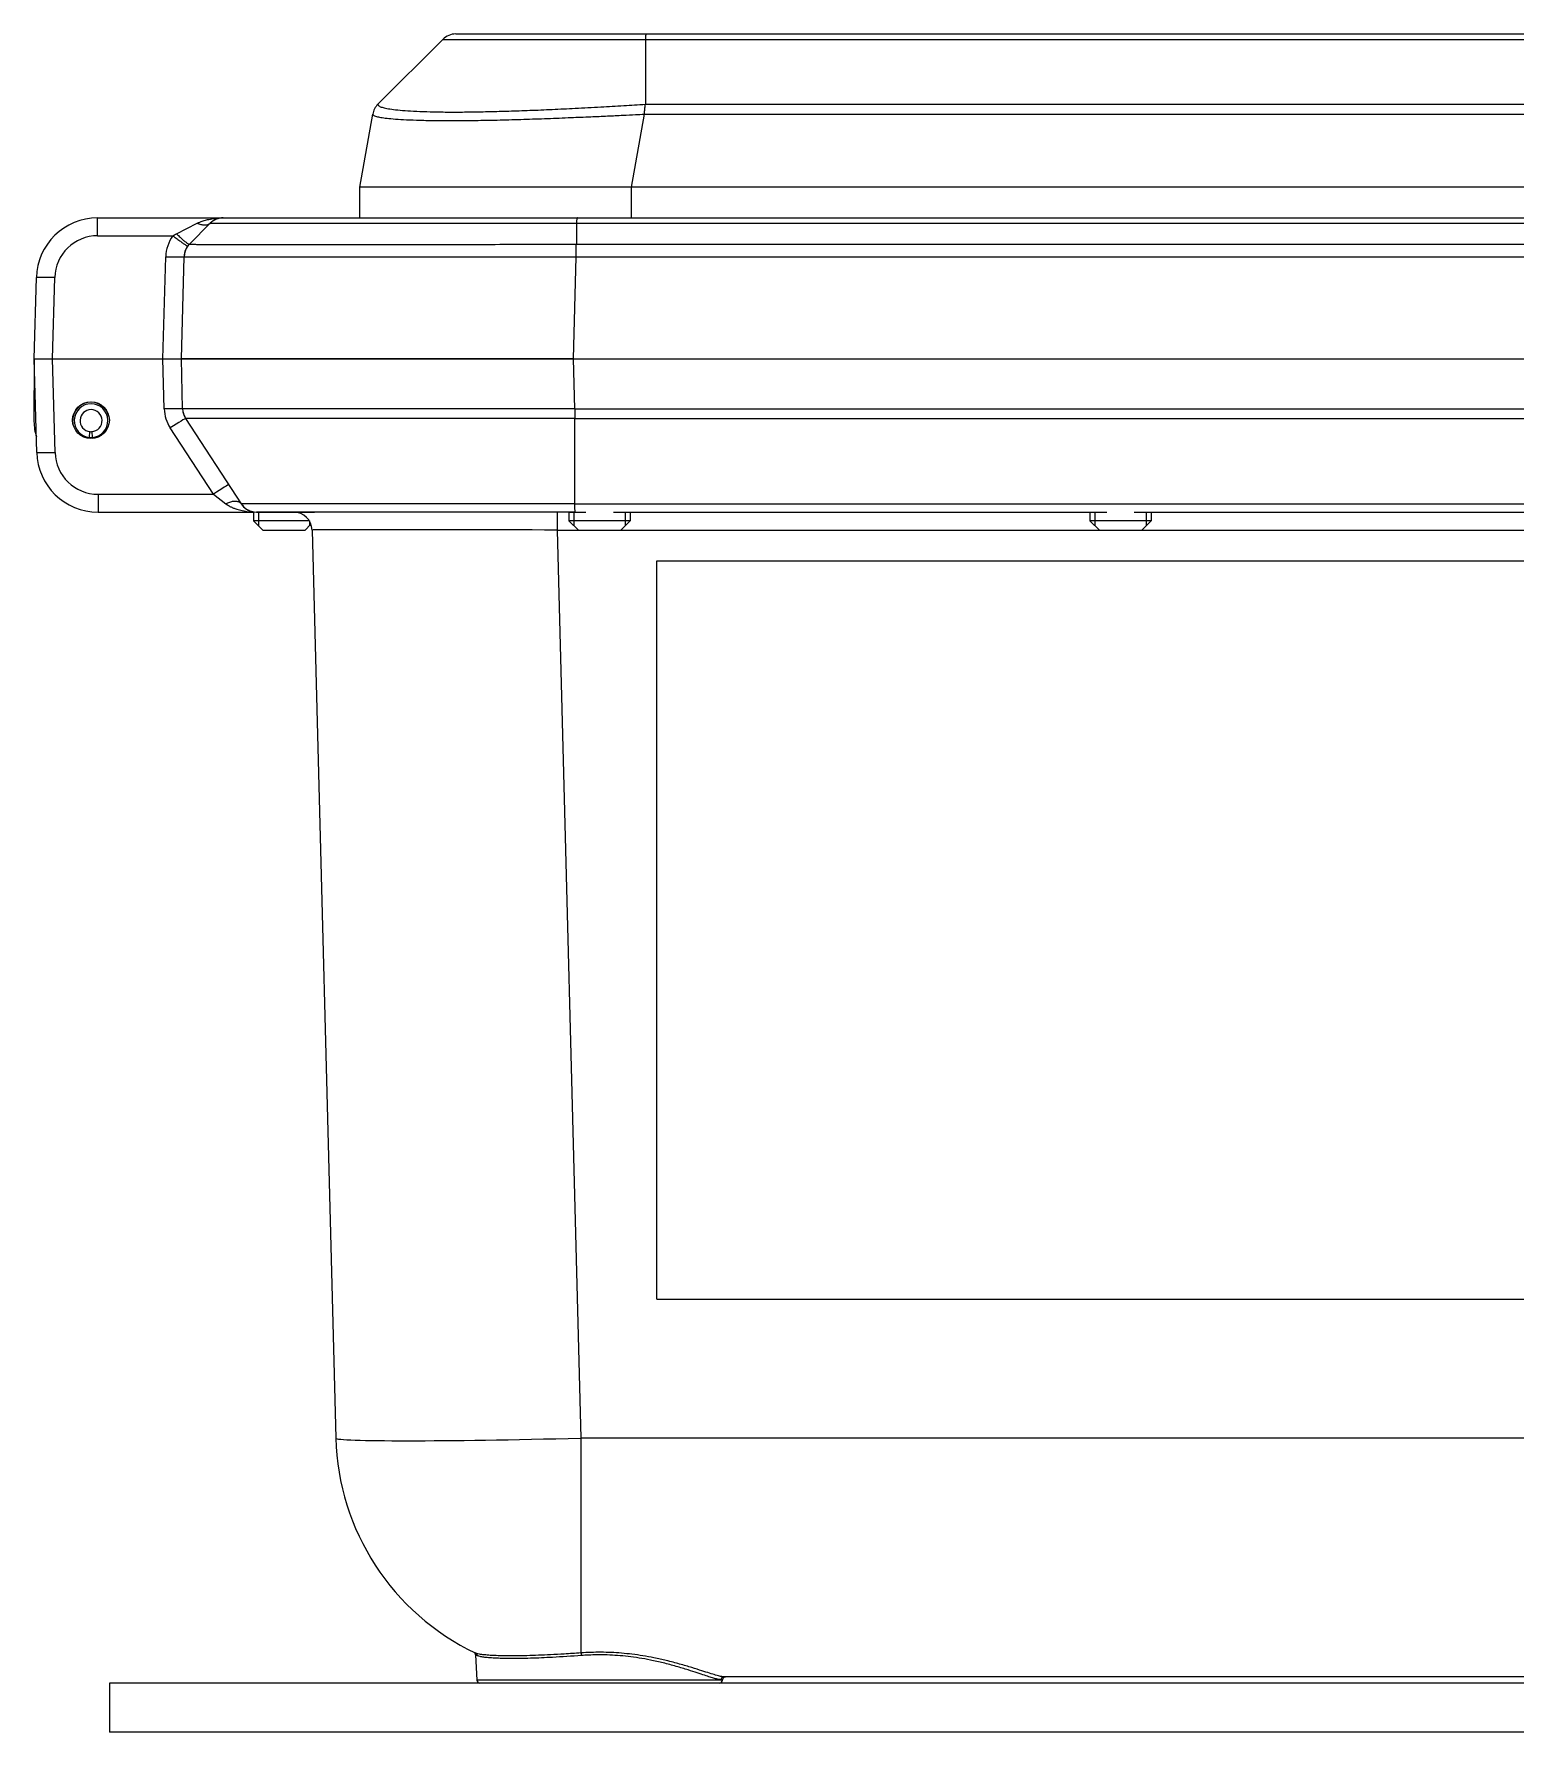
# Model space of a CAD drawing. Header units: millimetres. Extents: x -1133 to 1382, y -1174 to 1187.
# Drawn here: x -262.3 to -20.6, y 493.5 to 770.5 of the extents above; entities that cross this region are included whole.
import ezdxf

# ---------------------------------------------------------------- set-up
doc = ezdxf.new("R2010")
doc.units = ezdxf.units.MM
for name, pattern in [('K5LT_AUXILIARY', [0]), ('K5LT_BASIC', [0]), ('K5LT_THIN', [0])]:
    doc.linetypes.add(name, pattern=pattern)

# ---------------------------------------------------------------- blocks, each defined once
blk = doc.blocks.new('U1')
at = {"color": 232, "linetype": 'K5LT_AUXILIARY', "lineweight": 18, "true_color": 0xc52b79}
for p, q in [((-160.69, 684.55), (160.63, 684.55)), ((-160.69, 564.08), (-160.69, 684.55)), ((160.63, 564.08), (160.63, 684.55)), ((-160.69, 564.08), (160.63, 564.08))]:
    blk.add_line(p, q, dxfattribs=at)
blk = doc.blocks.new('U0')
at = {"color": 7, "linetype": 'K5LT_THIN', "lineweight": 18}
for p, q in [((-193.47, 770.47), (-162.43, 770.47)), ((-162.43, 770.47), (162.46, 770.47)), ((-206.18, 759), (-195.59, 769.59)), ((-195.59, 769.59), (-195.59, 769.59)), ((-162.53, 769.59), (-162.53, 759)), ((-162.53, 769.59), (-162.53, 769.59)), ((-162.53, 769.59), (162.53, 769.59)), ((-162.53, 759), (-162.53, 759)), ((-162.53, 759), (162.53, 759)), ((-209.12, 745.47), (-207.02, 757.39)), ((-207.02, 757.4), (-207.02, 757.39)), ((-207.02, 757.39), (-207.02, 757.39)), ((-164.8, 745.47), (-162.7, 757.39)), ((-162.7, 757.4), (162.7, 757.4)), ((-162.7, 757.4), (-162.7, 757.39)), ((-209.12, 740.47), (-209.12, 745.47)), ((-164.8, 745.47), (-209.12, 745.47)), ((-164.8, 740.47), (-164.8, 745.47)), ((164.8, 745.47), (-164.8, 745.47)), ((-251.91, 737.55), (-251.91, 740.47)), ((-251.91, 740.47), (-231.41, 740.47)), ((-239.06, 737.89), (-235.65, 739.59)), ((-236.94, 736.18), (-233.53, 739.59)), ((-231.41, 740.47), (-173.63, 740.47)), ((-231.41, 740.47), (-231.41, 740.47)), ((-231.41, 740.47), (-231.41, 740.47)), ((-231.41, 740.47), (-231.41, 740.47)), ((-173.8, 739.59), (-173.8, 736.18)), ((-173.8, 739.59), (173.8, 739.59)), ((-173.63, 740.47), (173.57, 740.47)), ((-251.91, 737.55), (-239.64, 737.55)), ((-241.25, 717.47), (-240.81, 734.14)), ((-238.25, 717.47), (-237.81, 734.14)), ((-238.25, 717.47), (-237.81, 734.14)), ((-238.25, 717.47), (-237.81, 734.14)), ((-237.23, 735.84), (-237.21, 735.87)), ((-237.23, 735.84), (-237.21, 735.87)), ((-236.94, 736.18), (-236.94, 736.18)), ((-174.27, 717.47), (-173.84, 734.14)), ((-173.84, 734.14), (173.84, 734.14)), ((-173.8, 736.18), (173.8, 736.18)), ((-262.25, 717.47), (-261.9, 730.73)), ((-259.25, 717.47), (-258.9, 730.73)), ((-262.25, 717.47), (-262.3, 707.23)), ((-261.85, 702.21), (-262.25, 717.47)), ((-262.25, 717.47), (-259.25, 717.47)), ((-259.25, 717.47), (-241.25, 717.47)), ((-258.85, 702.21), (-259.25, 717.47)), ((-241.04, 709.31), (-241.25, 717.47)), ((-241.25, 717.47), (-238.25, 717.47)), ((-174.27, 717.47), (-238.25, 717.47)), ((-238.04, 709.31), (-238.25, 717.47)), ((-238.25, 717.47), (-174.27, 717.47)), ((-238.04, 709.31), (-238.25, 717.47)), ((-174.27, 717.47), (174.27, 717.47)), ((-174.27, 717.47), (174.27, 717.47)), ((-174.06, 709.31), (-174.27, 717.47)), ((-174.06, 709.31), (174.06, 709.31)), ((-237.55, 707.75), (-237.55, 707.75)), ((-237.55, 707.75), (-237.55, 707.75)), ((-237.55, 707.75), (-228.48, 693.83)), ((-174.04, 693.83), (-174.04, 707.75)), ((-174.04, 707.75), (174.04, 707.75)), ((-253.26, 704.65), (-253.27, 704.48)), ((-253.26, 704.65), (-253.16, 705.6)), ((-252.85, 705.6), (-252.78, 704.65)), ((-252.78, 704.65), (-252.76, 704.48)), ((-233.03, 695.39), (-240.06, 706.2)), ((-251.85, 695.39), (-233.03, 695.39)), ((-251.85, 695.39), (-251.85, 692.47)), ((-233.03, 695.39), (-231, 693.83)), ((-226.5, 692.52), (-226.5, 691.07)), ((-174.04, 693.83), (174.04, 693.83)), ((-174.04, 693.83), (-174.04, 693.83)), ((-251.85, 692.47), (-226.5, 692.47)), ((-226.5, 691.07), (-224.9, 689.47)), ((-221.5, 691.07), (-226.5, 691.07)), ((-225.97, 692.47), (-216.5, 692.47)), ((-173.98, 692.47), (-225.97, 692.47)), ((-225.69, 692.47), (-225.69, 691.07)), ((-225.69, 691.07), (-225.69, 690.26)), ((-217.38, 691.07), (-221.5, 691.07)), ((-217.1, 690.48), (-218.1, 689.47)), ((-217.31, 690.26), (-217.31, 691.07)), ((-176.94, 692.47), (-176.94, 689.55)), ((-175, 692.47), (-172.24, 692.47)), ((-175, 692.47), (-175, 691.07)), ((-175, 691.07), (-173.4, 689.47)), ((-170, 691.07), (-175, 691.07)), ((-174.19, 692.47), (-174.19, 691.07)), ((-174.19, 691.07), (-174.19, 690.26)), ((-165, 691.07), (-170, 691.07)), ((-167.76, 692.47), (-165, 692.47)), ((-165, 691.07), (-166.6, 689.47)), ((-165.81, 692.47), (-165.81, 691.07)), ((-165.81, 692.47), (-89.19, 692.47)), ((-165.81, 691.07), (-165.81, 690.26)), ((-165, 692.47), (-165, 691.07)), ((-90, 692.47), (-87.24, 692.47)), ((-90, 692.47), (-90, 691.07)), ((-90, 691.07), (-88.4, 689.47)), ((-85, 691.07), (-90, 691.07)), ((-89.19, 692.47), (-89.19, 691.07)), ((-89.19, 691.07), (-89.19, 690.26)), ((-80, 691.07), (-85, 691.07)), ((-82.76, 692.47), (-80, 692.47)), ((-80, 691.07), (-81.6, 689.47)), ((-80.81, 692.47), (-80.81, 691.07)), ((-80.81, 692.47), (-4.19, 692.47)), ((-80.81, 691.07), (-80.81, 690.26)), ((-80, 692.47), (-80, 691.07)), ((-221.5, 689.47), (-224.9, 689.47)), ((-218.1, 689.47), (-221.5, 689.47)), ((-216.92, 689.55), (-213.04, 541.42)), ((-176.94, 689.55), (-173.06, 541.42)), ((-176.94, 689.55), (-173.48, 689.55)), ((-170, 689.47), (-173.4, 689.47)), ((-166.6, 689.47), (-170, 689.47)), ((-166.52, 689.55), (-88.48, 689.55)), ((-85, 689.47), (-88.4, 689.47)), ((-81.6, 689.47), (-85, 689.47)), ((-81.52, 689.55), (-3.48, 689.55)), ((-7.94, 541.42), (-173.06, 541.42)), ((-173.06, 541.42), (-173.06, 506.37)), ((-190.24, 506.06), (-190.02, 501.94)), ((-250, 501.47), (-250, 493.47)), ((250, 501.47), (-250, 501.47)), ((-149.98, 501.94), (-190.02, 501.94)), ((-149.97, 502), (-150.2, 502)), ((-149.97, 502), (-149.98, 501.94)), ((149.7, 502.47), (-149.7, 502.47)), ((-149.7, 502.47), (-149.47, 502.47)), ((-149.7, 502.47), (-149.47, 502.47)), ((250, 493.47), (-250, 493.47))]:
    blk.add_line(p, q, dxfattribs=at)
at = {"color": 150, "linetype": 'K5LT_BASIC', "lineweight": 60, "true_color": 0x0080ff}
blk.add_line((-171.05, 717.47), (-171.05, 717.47), dxfattribs=at)
at = {"color": 7, "linetype": 'K5LT_THIN', "lineweight": 18}
blk.add_circle((-253, 707.47), 3, dxfattribs=at)
for centre, radius, start, end in [((-193.47, 767.47), 3, 90, 135), ((-204.06, 756.88), 3, 135, 170), ((-251.91, 730.47), 10, 90, 178.5), ((-251.91, 730.47), 10, 90, 178.5), ((-231.41, 737.47), 3, 90, 135), ((-251.91, 730.55), 7, 90, 178.5), ((-234.81, 733.98), 6, 143.5288, 178.5), ((-234.81, 734.06), 3, 135, 178.5), ((-234.81, 734.06), 3, 143.5288, 178.5), ((-234.81, 734.06), 3, 135, 143.5288), ((-252.99, 707.39), 3, 11.5379, 190.0111), ((-252.99, 707.39), 2.75, 274.3515, 264.3515), ((-252.99, 707.39), 1.8, 274.3515, 264.3515), ((-235.04, 709.47), 6, 181.5, 213.0802), ((-235.04, 709.39), 3, 181.5, 213.0802), ((-253.37, 707.34), 8.93, 180.7237, 196.9232), ((-235.04, 709.39), 3, 190.8727, 213.0813), ((-252.99, 707.39), 2.75, 264.3515, 274.3515), ((-252.99, 707.39), 1.8, 264.3515, 274.3515), ((-251.85, 702.47), 10, 181.5, 270), ((-251.85, 702.47), 10, 181.5, 270), ((-251.85, 702.39), 7, 181.5, 270), ((-225.97, 695.47), 3, 213.0802, 270), ((-225.97, 695.47), 3, 213.0802, 259.8089), ((-225.97, 695.47), 3, 213.0802, 259.8089), ((-219.92, 689.47), 3, 1.5, 90), ((-173.06, 542.47), 40, 181.5, 244.4798), ((-190.74, 506.03), 0.5, 2.9999, 64.1141), ((-190.74, 506.03), 0.5, 2.9997, 64.1139), ((-189.53, 501.97), 0.5, 183, 270), ((-189.53, 501.97), 0.5, 183, 270), ((-150.47, 501.97), 0.5, 270, 357), ((-150.47, 501.97), 0.5, 270, 357), ((-149.47, 501.97), 0.5, 90, 177), ((-149.47, 501.97), 0.5, 90, 177)]:
    blk.add_arc(centre, radius, start, end, dxfattribs=at)
for centre, major_axis, ratio, start_param, end_param in [((-240.81, 734.22), (3, -0.08), 0.026168, 4.713074, 6.283185), ((-239.64, 737.63), (-2.41, 1.78), 0.303801, 3.141593, 3.141641), ((-258.9, 730.65), (-3, 0.08), 0.026168, 4.713074, 6.283185), ((-241.04, 709.23), (-3, -0.08), 0.026168, 3.141593, 4.711704), ((-240.06, 706.12), (-2.51, -1.64), 0.021936, 3.141593, 4.698101), ((-258.85, 702.29), (3, 0.08), 0.026168, 3.141593, 4.711704), ((-233.03, 695.31), (2.51, 1.64), 0.021936, 0, 1.556508), ((-176.91, 689.47), (40.02, -0.08), 0.001961, 1.571537, 3.141648), ((-173.06, 542.47), (39.99, 1.05), 0.026168, 3.141593, 4.711704), ((-149.7, 501.97), (0, 0.5), 0.988838, 0.000002, 1.518436), ((-149.7, 501.97), (0, 0.5), 0.988838, 0, 0.000002), ((-149.7, 501.97), (0, 0.5), 0.988838, 0, 0.000002)]:
    blk.add_ellipse(centre, major_axis=major_axis, ratio=ratio, start_param=start_param, end_param=end_param, dxfattribs=at)
for points, knots in [([(-162.43, 770.47), (-162.44, 770.47), (-162.46, 770.45), (-162.48, 770.36), (-162.49, 770.22), (-162.51, 770.04), (-162.52, 769.82), (-162.53, 769.67), (-162.53, 769.59)], [0, 0, 0, 0, 1.787707, 3.341993, 4.742736, 6.328625, 7.77434, 9, 9, 9, 9]), ([(-195.59, 769.59), (-195.57, 769.59), (-195.52, 769.59), (-195.44, 769.59), (-195.35, 769.59), (-195.24, 769.59), (-195.12, 769.59), (-194.94, 769.59), (-194.7, 769.59), (-194.39, 769.59), (-194.02, 769.59), (-193.61, 769.59), (-193.14, 769.59), (-192.58, 769.59), (-191.85, 769.59), (-190.84, 769.59), (-189.43, 769.59), (-187.57, 769.59), (-185.33, 769.59), (-182.92, 769.59), (-180.6, 769.59), (-178.56, 769.59), (-176.77, 769.59), (-175.15, 769.59), (-173.76, 769.59), (-172.53, 769.59), (-171.42, 769.59), (-170.29, 769.59), (-169.2, 769.59), (-168.17, 769.59), (-167.3, 769.59), (-166.6, 769.59), (-166.01, 769.59), (-165.44, 769.59), (-164.85, 769.59), (-164.2, 769.59), (-163.55, 769.59), (-163, 769.59), (-162.67, 769.59), (-162.53, 769.59)], [0, 0, 0, 0, 0.754182, 1.429529, 2.02969, 2.554664, 3.126957, 3.843808, 4.77745, 5.809715, 6.839715, 7.805836, 8.840171, 9.942718, 11.224217, 12.840513, 14.938972, 17.415264, 20.055951, 22.738072, 25.004076, 26.853961, 28.412501, 29.800042, 31.057763, 31.95691, 32.904177, 33.790534, 34.731323, 35.56443, 36.270313, 36.805313, 37.243121, 37.668811, 38.127951, 38.62245, 39.226782, 39.685966, 40, 40, 40, 40]), ([(-206.18, 759), (-206.2, 758.91), (-206.1, 758.73), (-205.56, 758.51), (-204.75, 758.32), (-203.66, 758.15), (-202.21, 758), (-200.4, 757.88), (-198.28, 757.79), (-195.91, 757.74), (-193.41, 757.73), (-190.74, 757.75), (-187.91, 757.81), (-184.78, 757.89), (-181.38, 758.01), (-177.77, 758.16), (-173.88, 758.35), (-169.98, 758.56), (-166.15, 758.79), (-163.72, 758.93), (-162.53, 759)], [0, 0, 0, 0, 1.413567, 2.640339, 3.693098, 4.81894, 5.994914, 7.187319, 8.397705, 9.561889, 10.692206, 11.726808, 12.81617, 13.93119, 15.090678, 16.294899, 17.483521, 18.784014, 19.9235, 21, 21, 21, 21]), ([(-162.7, 757.4), (-162.69, 757.55), (-162.66, 757.84), (-162.62, 758.24), (-162.59, 758.56), (-162.56, 758.81), (-162.54, 758.95), (-162.53, 759)], [0, 0, 0, 0, 2.060298, 3.879926, 5.637278, 7.019305, 8, 8, 8, 8]), ([(-207.02, 757.39), (-207.03, 757.31), (-206.91, 757.17), (-206.34, 756.98), (-205.51, 756.82), (-204.41, 756.69), (-202.93, 756.56), (-201.03, 756.46), (-198.75, 756.38), (-196.11, 756.34), (-193.16, 756.34), (-189.86, 756.37), (-186.26, 756.44), (-182.46, 756.55), (-178.57, 756.68), (-174.91, 756.83), (-171.63, 756.96), (-168.79, 757.09), (-166.34, 757.21), (-164.33, 757.31), (-163.18, 757.37), (-162.7, 757.39)], [0, 0, 0, 0, 1.487081, 2.782128, 3.879408, 5.017639, 6.2531, 7.544856, 8.883128, 10.177215, 11.513782, 12.862599, 14.225778, 15.606791, 16.931756, 18.193647, 19.226218, 20.09668, 20.9092, 21.54364, 22, 22, 22, 22]), ([(-235.65, 739.59), (-235.51, 739.66), (-235.25, 739.78), (-234.86, 739.93), (-234.51, 740.04), (-234.14, 740.14), (-233.73, 740.24), (-233.25, 740.33), (-232.7, 740.4), (-232.08, 740.46), (-231.64, 740.47), (-231.41, 740.47)], [0, 0, 0, 0, 1.239477, 2.345412, 3.355696, 4.316118, 5.476782, 6.834283, 8.340795, 10.065298, 12, 12, 12, 12]), ([(-233.53, 739.59), (-233.59, 739.53), (-233.73, 739.43), (-233.95, 739.33), (-234.19, 739.27), (-234.45, 739.26), (-234.73, 739.28), (-235.02, 739.34), (-235.33, 739.45), (-235.54, 739.54), (-235.65, 739.59)], [0, 0, 0, 0, 1.635918, 3.06241, 4.333093, 5.637241, 6.986153, 8.287675, 9.62939, 11, 11, 11, 11]), ([(-233.53, 739.59), (-233.48, 739.6), (-233.42, 739.61), (-233.35, 739.6), (-233.27, 739.6), (-233.18, 739.59), (-233.08, 739.59), (-232.96, 739.59), (-232.81, 739.59), (-232.59, 739.59), (-232.27, 739.59), (-231.79, 739.59), (-231.13, 739.59), (-230.29, 739.59), (-229.28, 739.59), (-227.96, 739.59), (-226.09, 739.59), (-223.42, 739.59), (-219.85, 739.59), (-215.49, 739.59), (-210.57, 739.59), (-205.36, 739.59), (-200.17, 739.59), (-195.41, 739.59), (-191.26, 739.59), (-187.94, 739.59), (-185.3, 739.59), (-183.24, 739.59), (-181.54, 739.59), (-180.15, 739.59), (-179, 739.59), (-178.01, 739.59), (-177.04, 739.59), (-176.05, 739.59), (-175.09, 739.6), (-174.35, 739.59), (-173.95, 739.59), (-173.8, 739.59)], [0, 0, 0, 0, 0.8981, 1.636364, 2.151741, 2.567151, 2.934069, 3.310589, 3.709678, 4.193341, 4.880993, 5.780962, 6.867264, 7.980262, 9.142067, 10.406263, 12.070995, 14.184984, 16.694619, 19.325471, 21.993188, 24.62167, 27.020976, 29.18333, 30.93111, 32.341759, 33.365561, 34.205043, 34.88576, 35.457427, 35.895638, 36.298719, 36.66667, 37.064362, 37.50188, 37.827035, 38, 38, 38, 38]), ([(-231.41, 740.47), (-231.41, 740.47), (-231.41, 740.47), (-231.53, 740.46), (-231.65, 740.46), (-231.9, 740.43), (-232.02, 740.41), (-232.27, 740.35), (-232.39, 740.31), (-232.62, 740.22), (-232.74, 740.16), (-232.94, 740.05), (-233.03, 740), (-233.11, 739.94)], [0, 0, 0, 0, 0.000387, 0.000387, 2.026765, 2.026765, 4.101851, 4.101851, 6.200443, 6.200443, 8.306704, 8.306704, 9.982655, 9.982655, 9.982655, 9.982655]), ([(-173.63, 740.47), (-173.64, 740.47), (-173.66, 740.45), (-173.69, 740.36), (-173.72, 740.22), (-173.75, 740.04), (-173.78, 739.82), (-173.8, 739.67), (-173.8, 739.59)], [0, 0, 0, 0, 1.7934, 3.352191, 4.763103, 6.350866, 7.792075, 9, 9, 9, 9]), ([(-239.64, 737.55), (-239.52, 737.46), (-239.28, 737.29), (-238.96, 737.05), (-238.58, 736.77), (-238.23, 736.52), (-237.93, 736.31), (-237.73, 736.17), (-237.57, 736.06), (-237.44, 735.97), (-237.33, 735.9), (-237.27, 735.86), (-237.24, 735.84), (-237.23, 735.84), (-237.23, 735.84)], [0, 0, 0, 0, 1.483875, 2.777223, 3.950953, 6.36412, 7.5506, 8.747965, 9.952124, 11.049564, 12.047353, 13.517652, 14.045538, 15, 15, 15, 15]), ([(-239.06, 737.89), (-238.95, 737.78), (-238.74, 737.58), (-238.46, 737.32), (-238.21, 737.09), (-237.99, 736.89), (-237.77, 736.71), (-237.58, 736.55), (-237.4, 736.41), (-237.24, 736.3), (-237.12, 736.23), (-237.03, 736.18), (-236.97, 736.17), (-236.94, 736.18), (-236.94, 736.18)], [0, 0, 0, 0, 1.573361, 2.944366, 4.134738, 5.333224, 6.560243, 7.792267, 9.063237, 10.321302, 11.568178, 12.767121, 13.911033, 15, 15, 15, 15]), ([(-237.81, 734.14), (-237.81, 734.13), (-237.61, 734.13), (-236.73, 734.12), (-235.28, 734.12), (-233.11, 734.11), (-230.18, 734.11), (-226.45, 734.1), (-222.07, 734.1), (-217.08, 734.1), (-211.57, 734.1), (-205.58, 734.11), (-199.24, 734.11), (-192.39, 734.12), (-185.57, 734.12), (-179.27, 734.13), (-175.51, 734.14), (-173.84, 734.14)], [0, 0, 0, 0, 1.124827, 2.183004, 3.286506, 4.434029, 5.698875, 6.967637, 8.241936, 9.515482, 10.790144, 12.063077, 13.341522, 14.590696, 15.978647, 17.103632, 18, 18, 18, 18]), ([(-237.23, 735.84), (-237.23, 735.84), (-237.23, 735.84), (-237.23, 735.84), (-237.23, 735.85), (-237.23, 735.85), (-237.23, 735.85), (-237.23, 735.85), (-237.23, 735.85), (-237.22, 735.85), (-237.22, 735.85), (-237.22, 735.85), (-237.22, 735.86), (-237.21, 735.86), (-237.21, 735.87), (-237.2, 735.88), (-237.2, 735.89), (-237.18, 735.9), (-237.18, 735.91), (-237.16, 735.93), (-237.15, 735.95), (-237.14, 735.96)], [0.000112, 0.000112, 0.000112, 0.000112, 0.003333, 0.003333, 0.013333, 0.013333, 0.026666, 0.026666, 0.053331, 0.053331, 0.106662, 0.106662, 0.213324, 0.213324, 0.426649, 0.426649, 0.826649, 0.826649, 1.226649, 1.226649, 2, 2, 2, 2]), ([(-237.23, 735.84), (-237.23, 735.84), (-237.23, 735.84), (-237.23, 735.84), (-237.23, 735.85), (-237.23, 735.85), (-237.23, 735.85), (-237.23, 735.85), (-237.23, 735.85), (-237.22, 735.85), (-237.22, 735.85), (-237.22, 735.85), (-237.22, 735.86), (-237.21, 735.86), (-237.21, 735.87), (-237.2, 735.88), (-237.2, 735.89), (-237.18, 735.9), (-237.18, 735.91), (-237.16, 735.93), (-237.15, 735.95), (-237.14, 735.96)], [0.000112, 0.000112, 0.000112, 0.000112, 0.003333, 0.003333, 0.013333, 0.013333, 0.026666, 0.026666, 0.053331, 0.053331, 0.106662, 0.106662, 0.213324, 0.213324, 0.426649, 0.426649, 0.826649, 0.826649, 1.226649, 1.226649, 2, 2, 2, 2]), ([(-236.94, 736.18), (-236.93, 736.18), (-236.81, 736.17), (-236.35, 736.16), (-235.61, 736.15), (-234.49, 736.14), (-232.78, 736.13), (-230.22, 736.12), (-226.84, 736.12), (-222.74, 736.11), (-218.04, 736.11), (-212.79, 736.11), (-207.08, 736.12), (-200.97, 736.13), (-194.77, 736.14), (-188.6, 736.15), (-182.99, 736.16), (-178.06, 736.17), (-175.14, 736.18), (-173.8, 736.18)], [0, 0, 0, 0, 0.963142, 1.827137, 2.653101, 3.520683, 4.648346, 5.946129, 7.347713, 8.741446, 10.145698, 11.54647, 12.953266, 14.351033, 15.743149, 17.00259, 18.230379, 19.192897, 20, 20, 20, 20]), ([(-173.84, 734.14), (-173.83, 734.29), (-173.83, 734.58), (-173.82, 734.98), (-173.82, 735.35), (-173.81, 735.68), (-173.81, 735.96), (-173.81, 736.12), (-173.8, 736.18)], [0, 0, 0, 0, 1.839406, 3.439601, 4.882548, 6.494527, 7.894332, 9, 9, 9, 9]), ([(-174.06, 709.31), (-177, 709.31), (-182.5, 709.31), (-190.14, 709.31), (-196.98, 709.31), (-203.39, 709.3), (-209.52, 709.3), (-215.24, 709.3), (-220.44, 709.3), (-225.06, 709.3), (-229.05, 709.3), (-232.37, 709.3), (-234.94, 709.31), (-236.76, 709.31), (-237.81, 709.31), (-238.04, 709.31), (-238.04, 709.31)], [0, 0, 0, 0, 1.491667, 2.791831, 3.948362, 5.131958, 6.34848, 7.548236, 8.752123, 9.955433, 11.156827, 12.35861, 13.562398, 14.740746, 15.887537, 17, 17, 17, 17]), ([(-174.06, 709.31), (-174.05, 709.02), (-174.05, 708.61), (-174.04, 708.1), (-174.04, 707.87), (-174.04, 707.75)], [0, 0, 0, 0, 3.142287, 4.525995, 6, 6, 6, 6]), ([(-174.04, 707.75), (-176.88, 707.75), (-182.21, 707.76), (-189.66, 707.76), (-196.37, 707.76), (-202.72, 707.76), (-208.82, 707.76), (-214.53, 707.76), (-219.72, 707.76), (-224.35, 707.76), (-228.36, 707.76), (-231.71, 707.76), (-234.44, 707.76), (-236.34, 707.76), (-237.35, 707.76), (-237.55, 707.75), (-237.55, 707.75)], [0, 0, 0, 0, 1.454591, 2.725809, 3.869878, 5.045859, 6.263569, 7.461755, 8.665546, 9.867273, 11.069389, 12.270798, 13.482504, 14.814178, 15.99106, 17, 17, 17, 17]), ([(-228.48, 693.83), (-228.52, 693.9), (-228.62, 694), (-228.8, 694.11), (-229.01, 694.18), (-229.24, 694.22), (-229.5, 694.23), (-229.79, 694.21), (-230.09, 694.15), (-230.4, 694.07), (-230.7, 693.96), (-230.9, 693.88), (-231, 693.83)], [0, 0, 0, 0, 1.602504, 2.999792, 4.241431, 5.511316, 6.822461, 8.112134, 9.411687, 10.677807, 11.877256, 13, 13, 13, 13]), ([(-231, 693.83), (-230.9, 693.76), (-230.72, 693.64), (-230.46, 693.48), (-230.24, 693.36), (-230.04, 693.27), (-229.84, 693.18), (-229.62, 693.09), (-229.34, 692.99), (-228.98, 692.87), (-228.56, 692.76), (-228.07, 692.66), (-227.56, 692.57), (-227.03, 692.51), (-226.68, 692.49), (-226.5, 692.48)], [0, 0, 0, 0, 1.146921, 2.157567, 2.997382, 3.689579, 4.370434, 5.136394, 6.123673, 7.379686, 8.904229, 10.584097, 12.385591, 14.206299, 16, 16, 16, 16]), ([(-174.04, 693.83), (-174.39, 693.83), (-175.1, 693.83), (-176.15, 693.82), (-177.18, 693.83), (-178.12, 693.83), (-178.96, 693.83), (-179.72, 693.83), (-180.48, 693.83), (-181.31, 693.83), (-182.36, 693.83), (-183.87, 693.83), (-186.05, 693.82), (-188.98, 693.82), (-192.56, 693.82), (-196.69, 693.82), (-201.21, 693.82), (-205.93, 693.81), (-210.56, 693.81), (-214.82, 693.81), (-218.56, 693.81), (-221.7, 693.82), (-224.17, 693.82), (-225.95, 693.82), (-227.06, 693.82), (-227.69, 693.83), (-228.02, 693.83), (-228.2, 693.83), (-228.29, 693.83), (-228.36, 693.83), (-228.4, 693.83), (-228.43, 693.83), (-228.45, 693.83), (-228.47, 693.83), (-228.48, 693.83), (-228.48, 693.83)], [0, 0, 0, 0, 0.45508, 0.922332, 1.358372, 1.779376, 2.122205, 2.427657, 2.727479, 3.071929, 3.483823, 4.079089, 5.008857, 6.292168, 7.906015, 9.76876, 11.923595, 14.328683, 16.866338, 19.444423, 21.993261, 24.47833, 26.926592, 29.125736, 30.993554, 32.309008, 33.229158, 33.826695, 34.259558, 34.60464, 34.899471, 35.221258, 35.570001, 35.840047, 36, 36, 36, 36]), ([(-228.3, 693.58), (-228.22, 693.48), (-228.14, 693.39), (-227.96, 693.22), (-227.87, 693.14), (-227.67, 693), (-227.57, 692.93), (-227.35, 692.8), (-227.24, 692.75), (-227.01, 692.65), (-226.89, 692.61), (-226.68, 692.55), (-226.59, 692.54), (-226.5, 692.52)], [0, 0, 0, 0, 3.158724, 3.158724, 6.612589, 6.612589, 10.333854, 10.333854, 14.292817, 14.292817, 18.446823, 18.446823, 21.523023, 21.523023, 21.523023, 21.523023]), ([(-228.3, 693.58), (-228.22, 693.48), (-228.14, 693.39), (-227.96, 693.22), (-227.87, 693.14), (-227.67, 693), (-227.57, 692.93), (-227.35, 692.8), (-227.24, 692.75), (-227.01, 692.65), (-226.89, 692.61), (-226.68, 692.55), (-226.59, 692.54), (-226.5, 692.52)], [0, 0, 0, 0, 3.158724, 3.158724, 6.612589, 6.612589, 10.333854, 10.333854, 14.292817, 14.292817, 18.446823, 18.446823, 21.523023, 21.523023, 21.523023, 21.523023]), ([(-227.35, 692.81), (-227.29, 692.78), (-227.23, 692.75), (-227.1, 692.69), (-227.03, 692.66), (-226.9, 692.62), (-226.84, 692.6), (-226.71, 692.56), (-226.64, 692.55), (-226.55, 692.53), (-226.53, 692.52), (-226.5, 692.52)], [0, 0, 0, 0, 3.6, 3.6, 7.2, 7.2, 10.8, 10.8, 14.4, 14.4, 15.839676, 15.839676, 15.839676, 15.839676]), ([(-227.35, 692.81), (-227.29, 692.78), (-227.23, 692.75), (-227.1, 692.69), (-227.03, 692.66), (-226.9, 692.62), (-226.84, 692.6), (-226.71, 692.56), (-226.64, 692.55), (-226.55, 692.53), (-226.53, 692.52), (-226.5, 692.52)], [0, 0, 0, 0, 3.6, 3.6, 7.2, 7.2, 10.8, 10.8, 14.4, 14.4, 15.839676, 15.839676, 15.839676, 15.839676]), ([(-227.34, 692.8), (-227.26, 692.76), (-227.18, 692.72), (-227.02, 692.66), (-226.94, 692.63), (-226.78, 692.58), (-226.7, 692.56), (-226.58, 692.53), (-226.54, 692.53), (-226.5, 692.52)], [0, 0, 0, 0, 3.4, 3.4, 6.8, 6.8, 10.2, 10.2, 11.89869, 11.89869, 11.89869, 11.89869]), ([(-227.34, 692.8), (-227.26, 692.76), (-227.18, 692.72), (-227.02, 692.66), (-226.94, 692.63), (-226.78, 692.58), (-226.7, 692.56), (-226.58, 692.53), (-226.54, 692.53), (-226.5, 692.52)], [0, 0, 0, 0, 3.4, 3.4, 6.8, 6.8, 10.2, 10.2, 11.89869, 11.89869, 11.89869, 11.89869]), ([(-173.98, 692.47), (-173.98, 692.47), (-173.99, 692.49), (-174, 692.59), (-174.01, 692.72), (-174.02, 692.89), (-174.03, 693.1), (-174.03, 693.34), (-174.03, 693.59), (-174.04, 693.75), (-174.04, 693.83)], [0, 0, 0, 0, 1.723976, 3.227198, 4.568031, 5.941325, 7.360654, 8.730759, 9.948399, 11, 11, 11, 11]), ([(-190.29, 506.37), (-190.26, 506.36), (-190.2, 506.32), (-190.12, 506.24), (-190.07, 506.16), (-190.03, 506.06), (-190.01, 505.99), (-190.01, 505.95)], [0, 0, 0, 0, 1.716723, 3.308061, 4.717004, 6.218903, 8, 8, 8, 8]), ([(-173.06, 506.37), (-173.98, 506.31), (-175.65, 506.19), (-177.97, 506.07), (-180.01, 505.98), (-181.91, 505.92), (-183.66, 505.89), (-185.23, 505.89), (-186.64, 505.92), (-187.85, 505.97), (-188.87, 506.06), (-189.59, 506.16), (-190.04, 506.27), (-190.22, 506.34), (-190.29, 506.37)], [0, 0, 0, 0, 1.606926, 2.962859, 4.240487, 5.514707, 6.839854, 8.098115, 9.328722, 10.682244, 11.928269, 13.25923, 14.224628, 15, 15, 15, 15]), ([(-172.98, 505.95), (-174.59, 505.83), (-176.82, 505.69), (-179.52, 505.56), (-181.29, 505.5), (-182.97, 505.46), (-184.52, 505.45), (-185.92, 505.47), (-187.14, 505.52), (-188.14, 505.58), (-188.93, 505.67), (-189.49, 505.77), (-189.82, 505.87), (-189.96, 505.92), (-190.01, 505.95)], [0, 0, 0, 0, 2.840615, 4.013437, 5.214479, 6.44542, 7.668867, 8.89761, 10.146719, 11.346179, 12.455584, 13.599161, 14.43288, 15, 15, 15, 15]), ([(-149.7, 502.47), (-149.83, 502.47), (-150.19, 502.53), (-151.01, 502.74), (-152.04, 503.06), (-153.33, 503.47), (-154.94, 503.98), (-156.89, 504.56), (-158.99, 505.11), (-161.02, 505.56), (-162.91, 505.91), (-164.68, 506.16), (-166.41, 506.34), (-168.1, 506.45), (-169.77, 506.49), (-171.42, 506.47), (-172.52, 506.41), (-173.06, 506.37)], [0, 0, 0, 0, 1.444574, 2.809856, 4.104233, 5.380435, 6.848607, 8.417112, 9.930247, 11.216855, 12.332005, 13.358693, 14.328388, 15.269272, 16.181789, 17.092032, 18, 18, 18, 18]), ([(-173.06, 506.37), (-173.05, 506.36), (-173.04, 506.31), (-173.02, 506.24), (-173.01, 506.15), (-172.99, 506.06), (-172.99, 505.99), (-172.98, 505.95)], [0, 0, 0, 0, 1.831148, 3.42464, 4.833593, 6.255008, 8, 8, 8, 8]), ([(-150.2, 502), (-150.31, 502), (-150.6, 502.04), (-151.21, 502.2), (-151.96, 502.43), (-152.88, 502.73), (-154.07, 503.12), (-155.61, 503.62), (-157.46, 504.18), (-159.54, 504.74), (-161.58, 505.2), (-163.51, 505.55), (-165.31, 505.8), (-167.05, 505.96), (-168.73, 506.05), (-170.31, 506.07), (-171.72, 506.03), (-172.59, 505.98), (-172.98, 505.95)], [0, 0, 0, 0, 1.344394, 2.52181, 3.604227, 4.762254, 6.044454, 7.455389, 9.081389, 10.653257, 12.094452, 13.283643, 14.410598, 15.465641, 16.470656, 17.438485, 18.278438, 19, 19, 19, 19])]:
    blk.add_open_spline(points, degree=3, knots=knots, dxfattribs=at)
for points in [[(-239.64, 737.55), (-239.54, 737.61), (-239.35, 737.72), (-239.15, 737.83), (-239.06, 737.89)], [(-190.01, 505.95), (-190.06, 505.97), (-190.15, 506.02), (-190.22, 506.05), (-190.24, 506.06), (-190.24, 506.06)]]:
    blk.add_open_spline(points, degree=3, dxfattribs=at)
blk.add_blockref('U1', (0, 0))

msp = doc.modelspace()

# ---------------------------------------------------------------- block references
msp.add_blockref('U0', (0, 0))

doc.saveas('drawing.dxf')
